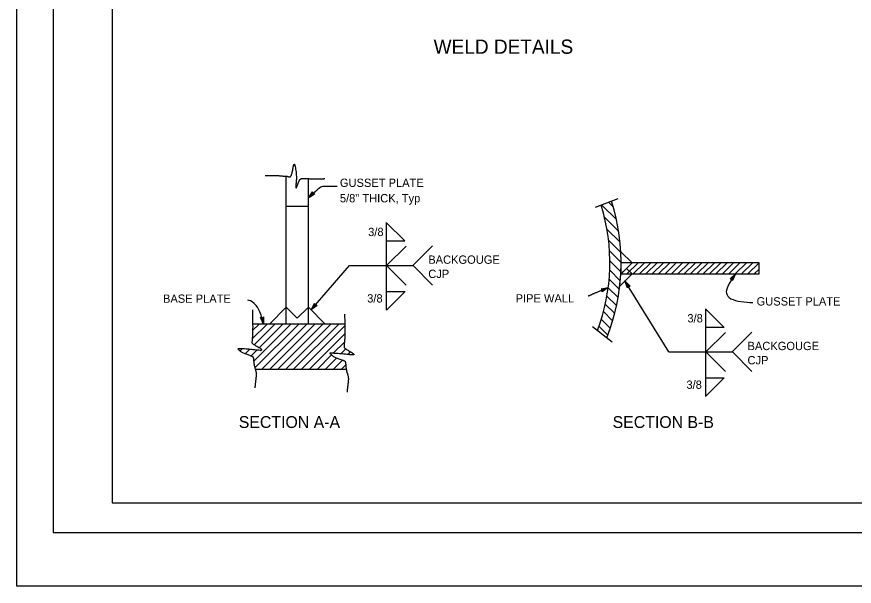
# Model space of a CAD drawing. Extents: x -894 to 866, y -476 to 714.
# Drawn here: x -894 to -188, y -476 to 4 of the extents above; entities that cross this region are included whole.
import ezdxf

# ---------------------------------------------------------------- set-up
doc = ezdxf.new("R2010")
doc.units = 0
for name, color, linetype in [('10 Sheet Format', 7, 'Continuous'), ('56 Stage 3 Anno', 7, 'Continuous'), ('57 Undefined', 7, 'Continuous'), ('60 Nongeo Data', 7, 'Continuous')]:
    doc.layers.add(name, color=color, linetype=linetype)

msp = doc.modelspace()

# ---------------------------------------------------------------- linework, layer by layer
at = {"layer": '10 Sheet Format'}
for p, q in [((-863.46, 668.96), (-863.46, -431.04)), ((-813.45, 643.96), (-813.45, -406.04)), ((-813.45, -406.04), (811.55, -406.04)), ((-863.46, -431.04), (836.55, -431.04))]:
    msp.add_line(p, q, dxfattribs=at)
for points in [[(-894.04, 713.58), (865.96, 713.58), (865.96, -476.42), (-894.04, -476.42)], [(-863.46, -431.04), (836.55, -431.04), (836.55, 668.96), (-863.46, 668.96)]]:
    msp.add_lwpolyline(points, close=True, dxfattribs=at)
at = {"layer": '56 Stage 3 Anno'}
for p, q in [((-644.49, -143.64), (-644.49, -143.64)), ((-642.61, -145.53), (-642.61, -145.53)), ((-647.8, -148.82), (-647.8, -148.82)), ((-582.07, -243.5), (-582.07, -169.63)), ((-582.05, -169.81), (-566.78, -185.07)), ((-566.59, -185.26), (-582.07, -185.26)), ((-582.04, -205.94), (-565.57, -189.47)), ((-559.82, -205.85), (-543.35, -189.38)), ((-645.68, -243.36), (-613.35, -205.92)), ((-613.35, -205.92), (-559.7, -205.92)), ((-581.91, -206.01), (-565.44, -222.47)), ((-559.7, -205.92), (-543.23, -222.39)), ((-344.05, -278.75), (-380.97, -218.92)), ((-380.97, -218.92), (-380.97, -218.92)), ((-292.37, -217.06), (-292.37, -217.06)), ((-290.2, -218.62), (-290.2, -218.62)), ((-287.77, -212.98), (-287.77, -212.98)), ((-401.19, -225.59), (-401.19, -225.59)), ((-395.16, -224.42), (-395.16, -224.42)), ((-378.96, -224.73), (-378.96, -224.73)), ((-376.68, -223.33), (-376.68, -223.33)), ((-566.57, -227.95), (-582.07, -227.95)), ((-581.96, -243.34), (-566.48, -227.86)), ((-400.12, -228.04), (-400.12, -228.04)), ((-642.77, -237.95), (-642.77, -237.95)), ((-640.75, -239.7), (-640.75, -239.7)), ((-645.68, -243.36), (-645.68, -243.36)), ((-312.77, -316.33), (-312.77, -242.46)), ((-312.75, -242.64), (-297.48, -257.9)), ((-688.56, -249.74), (-688.56, -249.74)), ((-685.97, -249.07), (-685.97, -249.07)), ((-685.76, -255.21), (-685.76, -255.21)), ((-297.29, -258.09), (-312.77, -258.09)), ((-312.74, -278.77), (-296.27, -262.3)), ((-290.52, -278.68), (-274.05, -262.21)), ((-344.05, -278.75), (-290.4, -278.75)), ((-312.61, -278.84), (-296.14, -295.3)), ((-290.4, -278.75), (-273.93, -295.22)), ((-297.27, -300.78), (-312.77, -300.78)), ((-312.66, -316.17), (-297.18, -300.69))]:
    msp.add_line(p, q, dxfattribs=at)
for points in [[(-642.61, -145.53), (-647.8, -148.82), (-644.49, -143.64), (-644.39, -144.04), (-646.82, -147.83), (-643.01, -145.43), (-643.41, -145.32), (-645.84, -146.87), (-644.29, -144.44), (-644.19, -144.84), (-644.86, -145.89), (-643.81, -145.22), (-644.12, -145.14), (-644.49, -143.64), (-644.12, -145.14)], [(-378.96, -224.73), (-380.97, -218.92), (-376.68, -223.33), (-377.1, -223.33), (-380.23, -220.1), (-378.77, -224.36), (-378.58, -224), (-379.52, -221.27), (-377.51, -223.34), (-377.93, -223.34), (-378.79, -222.45), (-378.38, -223.63), (-378.24, -223.35), (-376.68, -223.33), (-378.24, -223.35)], [(-292.37, -217.06), (-287.77, -212.98), (-290.2, -218.62), (-290.36, -218.24), (-288.58, -214.11), (-291.95, -217.09), (-291.54, -217.13), (-289.39, -215.22), (-290.53, -217.86), (-290.69, -217.48), (-290.2, -216.34), (-291.13, -217.17), (-290.81, -217.19), (-290.2, -218.62), (-290.81, -217.19)], [(-401.19, -225.59), (-395.16, -224.42), (-400.12, -228.04), (-400.07, -227.63), (-396.43, -224.98), (-400.85, -225.83), (-400.52, -226.07), (-397.69, -225.52), (-400.01, -227.22), (-399.96, -226.81), (-398.95, -226.07), (-400.18, -226.31), (-399.92, -226.5), (-400.12, -228.04), (-399.92, -226.5)], [(-640.75, -239.7), (-645.68, -243.36), (-642.77, -237.95), (-642.64, -238.35), (-644.77, -242.31), (-641.15, -239.63), (-641.56, -239.56), (-643.87, -241.27), (-642.51, -238.74), (-642.38, -239.13), (-642.97, -240.23), (-641.97, -239.48), (-642.28, -239.43), (-642.77, -237.95), (-642.28, -239.43)], [(-685.97, -249.07), (-685.76, -255.21), (-688.56, -249.74), (-688.16, -249.86), (-686.12, -253.87), (-686.26, -249.36), (-686.55, -249.66), (-686.46, -252.54), (-687.77, -249.98), (-687.37, -250.09), (-686.8, -251.2), (-686.84, -249.95), (-687.07, -250.18), (-688.56, -249.74), (-687.07, -250.18)]]:
    msp.add_lwpolyline(points, close=True, dxfattribs=at)
for points, degree in [([(-647.8, -148.82), (-639.16, -140.2), (-636.61, -138.52), (-631.54, -138.94), (-623.8, -138.94)], 3), ([(-287.77, -212.98), (-295.99, -224.44), (-295.99, -231.21), (-290.47, -235.02), (-281.13, -236.71), (-273.06, -237.14), (-273.06, -237.14)], 3), ([(-395.16, -224.42), (-401.95, -227.39), (-409.17, -230.35), (-411.3, -231.63), (-412.14, -231.63)], 2), ([(-685.76, -255.21), (-688.89, -243.22), (-693.98, -236.44), (-698.22, -235.17), (-699.07, -235.17)], 3)]:
    msp.add_open_spline(points, degree=degree, dxfattribs=at)
at = {"layer": '60 Nongeo Data'}
for p, q in [((-666.83, -255.21), (-666.83, -130.79)), ((-647.83, -255.21), (-647.83, -132.06)), ((-386.96, -149.61), (-406.05, -157.04)), ((-388.13, -167.13), (-400.42, -154.85)), ((-390.81, -156.4), (-394.62, -152.59)), ((-392.18, -151.73), (-392.19, -151.74)), ((-666.83, -155.73), (-647.83, -155.73)), ((-386.29, -177.04), (-398.36, -164.96)), ((-385.1, -186.29), (-396.23, -175.16)), ((-384.45, -195), (-394.84, -184.61)), ((-384.24, -203.26), (-394.05, -193.46)), ((-374.87, -203.48), (-384.43, -194.38)), ((-384.42, -211.15), (-393.75, -201.82)), ((-374.87, -203.48), (-384.46, -213.06)), ((-267.8, -203.48), (-384.19, -203.48)), ((-369.94, -203.48), (-379.44, -212.98)), ((-364.56, -203.48), (-374.06, -212.98)), ((-359.19, -203.48), (-368.69, -212.98)), ((-353.81, -203.48), (-363.31, -212.98)), ((-348.44, -203.48), (-357.94, -212.98)), ((-343.07, -203.48), (-352.57, -212.98)), ((-337.69, -203.48), (-347.19, -212.98)), ((-332.32, -203.48), (-341.82, -212.98)), ((-326.94, -203.48), (-336.44, -212.98)), ((-321.57, -203.48), (-331.07, -212.98)), ((-316.2, -203.48), (-325.7, -212.98)), ((-310.82, -203.48), (-320.32, -212.98)), ((-305.45, -203.48), (-314.95, -212.98)), ((-300.08, -203.48), (-309.58, -212.98)), ((-294.7, -203.48), (-304.2, -212.98)), ((-289.33, -203.48), (-298.83, -212.98)), ((-283.95, -203.48), (-293.45, -212.98)), ((-278.58, -203.47), (-288.08, -212.97)), ((-273.2, -203.47), (-282.7, -212.97)), ((-267.83, -203.47), (-277.33, -212.97)), ((-267.8, -212.97), (-267.8, -203.47)), ((-384.92, -218.71), (-393.87, -209.76)), ((-375.02, -212.98), (-379.77, -208.37)), ((-267.8, -208.82), (-271.96, -212.97)), ((-385.71, -225.98), (-394.34, -217.35)), ((-375.02, -212.98), (-385.28, -223.24)), ((-384.46, -212.98), (-267.8, -212.98)), ((-386.78, -232.97), (-395.13, -224.63)), ((-388.13, -239.68), (-396.18, -231.63)), ((-389.69, -246.19), (-397.55, -238.33)), ((-666.83, -241.02), (-680.97, -255.21)), ((-657.4, -250.4), (-666.83, -241.02)), ((-657.4, -250.4), (-647.83, -241.02)), ((-647.83, -241.02), (-633.83, -255.21)), ((-391.43, -252.5), (-399.14, -244.79)), ((-393.37, -258.63), (-400.94, -251.06)), ((-695.43, -267.71), (-682.93, -255.21)), ((-695.11, -260.67), (-689.65, -255.21)), ((-617.37, -255.21), (-695.07, -255.21)), ((-694.17, -286.6), (-662.78, -255.21)), ((-693.62, -272.62), (-676.21, -255.21)), ((-693.12, -292.27), (-656.06, -255.21)), ((-689.6, -275.32), (-669.5, -255.21)), ((-687.34, -293.21), (-649.34, -255.21)), ((-680.62, -293.21), (-642.63, -255.21)), ((-673.91, -293.21), (-635.91, -255.21)), ((-667.19, -293.21), (-629.19, -255.21)), ((-660.47, -293.21), (-622.47, -255.21)), ((-653.75, -293.21), (-617.36, -256.81)), ((-391.81, -270.51), (-408.26, -257.54)), ((-395.54, -264.52), (-402.91, -257.14)), ((-647.04, -293.21), (-617.37, -263.54)), ((-627.04, -279.93), (-617.63, -270.52)), ((-705.58, -277.91), (-703.84, -276.17)), ((-701.21, -280.21), (-697.63, -276.63)), ((-696.25, -281.97), (-691.44, -277.17)), ((-640.32, -293.21), (-628.41, -281.3)), ((-620.76, -280.37), (-616.45, -276.06)), ((-614.61, -280.92), (-612.43, -278.74)), ((-633.6, -293.21), (-624.14, -283.75)), ((-626.89, -293.21), (-619.25, -285.57)), ((-620.17, -293.21), (-616.55, -289.59)), ((-692.88, -293.21), (-616.04, -293.21)), ((-618.86, -293.21), (-619.25, -293.21))]:
    msp.add_line(p, q, dxfattribs=at)
for points in [[(-384.43, -194.38), (-374.87, -203.48), (-384.46, -213.06), (-384.19, -203.48)], [(-379.77, -208.37), (-375.02, -212.98), (-385.28, -223.24), (-384.46, -212.98)], [(-680.97, -255.21), (-666.83, -241.02), (-657.4, -250.4), (-647.83, -241.02), (-633.83, -255.21)]]:
    msp.add_lwpolyline(points, close=True, dxfattribs=at)
for radius, start, end in [(161.5, 339.20215, 17.39891), (171, 338.20485, 17.61337)]:
    msp.add_arc((-555.19, -203.39), radius, start, end, dxfattribs=at)
for points in [[(-684.63, -130.02), (-675.71, -129.6), (-669.77, -130.44), (-665.94, -130.44), (-663.82, -131.29), (-662.12, -130.02), (-660.42, -120.69), (-659.57, -119.85), (-657.87, -130.87), (-658.72, -139.35), (-658.3, -141.04), (-656.17, -135.11), (-654.48, -132.14), (-648.95, -132.56), (-639.61, -132.99), (-634.51, -132.56), (-634.09, -132.56)], [(-695.25, -243.22), (-694.82, -260.61), (-695.67, -270.36), (-695.67, -271.63), (-684.63, -277.99), (-695.67, -276.72), (-707.57, -275.87), (-707.57, -276.3), (-704.17, -279.26), (-695.67, -282.23), (-694.4, -283.08), (-693.98, -289.86), (-691.85, -296.22), (-692.28, -300.89), (-693.13, -308.09), (-693.13, -308.94)], [(-617.52, -247.04), (-617.1, -264.42), (-617.95, -274.17), (-617.95, -275.45), (-606.91, -281.81), (-617.95, -280.54), (-629.84, -279.69), (-629.84, -280.11), (-626.44, -283.08), (-617.95, -286.05), (-616.67, -286.9), (-616.25, -293.68), (-614.13, -300.04), (-614.55, -304.7), (-615.4, -311.91), (-615.4, -312.76)]]:
    msp.add_open_spline(points, degree=2, dxfattribs=at)

# ---------------------------------------------------------------- texts
at = {"layer": '57 Undefined'}
for s, height, p in [('WELD DETAILS', 12, (-542.37, -27.26)), ('GUSSET PLATE', 7, (-621.45, -139.58)), ('5/8" THICK, Typ', 7, (-621.45, -152.58)), ('3/8', 7, (-597.62, -181.03)), ('BACKGOUGE', 7, (-546.91, -204.4)), ('CJP', 7, (-546.91, -216.4)), ('BASE PLATE', 7, (-770.67, -237.32)), ('3/8', 7, (-598.42, -237.07)), ('PIPE WALL', 7, (-473.23, -237.06)), ('GUSSET PLATE', 7, (-269.93, -239.61)), ('3/8', 7, (-328.32, -253.86)), ('BACKGOUGE', 7, (-277.61, -277.23)), ('CJP', 7, (-277.61, -289.23)), ('3/8', 7, (-329.12, -309.9)), ('SECTION A-A', 10, (-706.74, -342.91)), ('SECTION B-B', 10, (-391.39, -342.91))]:
    msp.add_text(s, height=height, dxfattribs=at).set_placement(p)

doc.saveas('drawing.dxf')
